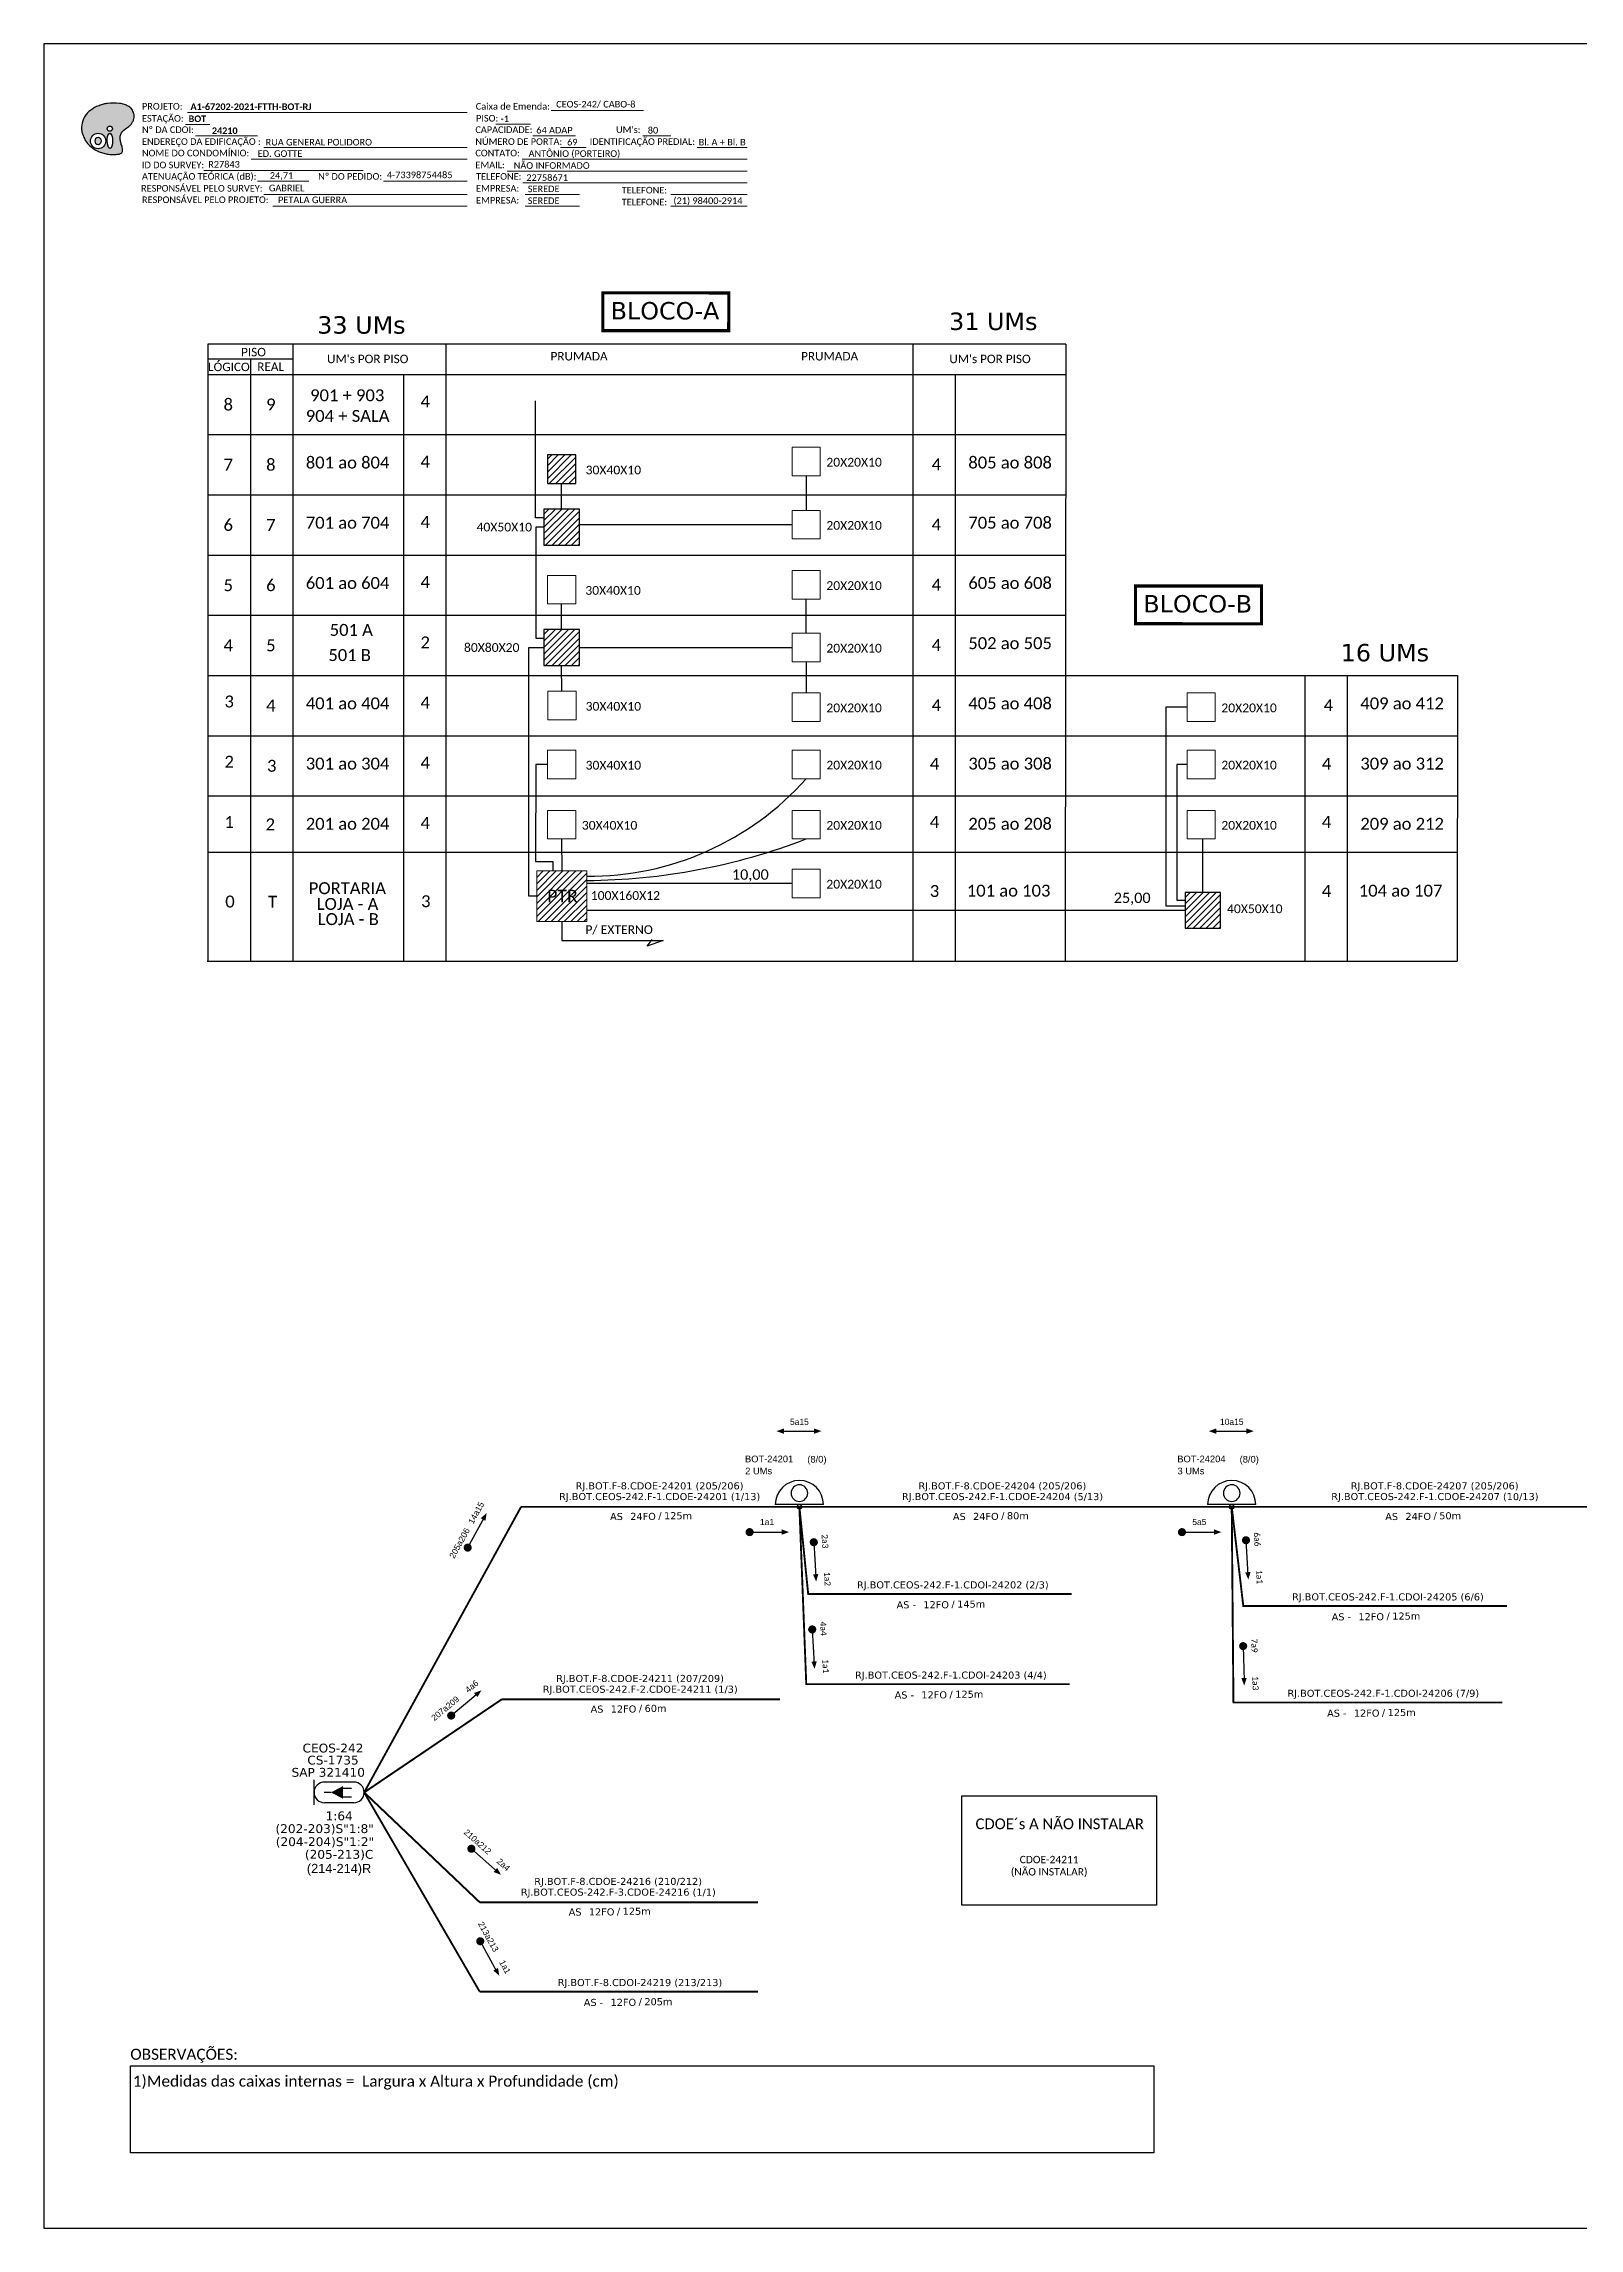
# Model space of a CAD drawing. Extents: x -4 to 837, y 1 to 595.
# Drawn here: x -4 to 414, y 1 to 595 of the extents above; entities that cross this region are included whole.
import ezdxf
from ezdxf.enums import TextEntityAlignment as Align

# ---------------------------------------------------------------- set-up
doc = ezdxf.new("R2010")
doc.units = 0
for name, color, linetype, lineweight in [("20.0-LEGENDA DOS CDO'S", 1, 'Continuous', 0), ('20.2-CDO_POSTE', 1, 'Continuous', 5), ('40.1-ETIQUETAS', 1, 'Continuous', 20)]:
    doc.layers.add(name, color=color, linetype=linetype, lineweight=lineweight)
for name, color, linetype in [('20.4-CEOS', 1, 'Continuous'), ('CAP a instalar', 1, 'Continuous'), ('label_cabos', 7, 'Continuous'), ('PROJETO_FTTH', 1, 'Continuous'), ('SETA', 7, 'Continuous'), ('UNIFILAR', 7, 'Continuous')]:
    doc.layers.add(name, color=color, linetype=linetype)
doc.styles.add('ARIAL', font='arial.ttf')
doc.styles.add('MtXpl_Calibri', font='calibri.ttf')
doc.styles.add('siredit', font='verdana.ttf')
doc.styles.add('WMF-Calibri0', font='calibri.ttf')
doc.styles.add('WMF-Calibri1', font='calibrib.ttf')
doc.linetypes.add('FENCELINE1', pattern='A,0.25,-0.1,[133,ltypeshp.shx,S=0.1,R=0,X=-0.1,Y=0],-0.1,1', length=1.45)

# ---------------------------------------------------------------- blocks, each defined once
blk = doc.blocks.new('OI')
h = blk.add_hatch(color=40)
edge = h.paths.add_edge_path()
edge.add_spline(control_points=[(4.35, -0.67), (3.92, -0.99), (3.26, -1.5), (2.81, -2.59), (2.9, -3.5), (3.06, -4.27), (3.31, -4.85), (3.37, -5.39), (3.4, -5.88), (3.2, -6.4), (2.54, -6.61), (1.65, -6.63), (0.55, -6.67), (-0.56, -6.42), (-1.61, -6.14), (-2.77, -5.61), (-3.92, -4.77), (-4.89, -3.7), (-5.34, -2.65), (-5.6, -1.94), (-5.85, -0.96), (-5.71, 0.47), (-5.1, 2.02), (-4.14, 3.02), (-3.3, 3.61), (-2.37, 4.16), (-1.36, 4.44), (-0.56, 4.7), (0.79, 4.85), (2.24, 4.97), (3.79, 4.57), (4.67, 4.21), (5.44, 3.65), (5.76, 2.99), (6.03, 2.21), (6.01, 1.46), (5.72, 0.64), (5.31, 0.08), (4.88, -0.38), (4.51, -0.55), (4.35, -0.67)], knot_values=[0, 0, 0, 0, 1.60434, 2.417191, 3.427595, 4.282808, 4.776746, 5.304182, 5.888771, 6.258406, 6.858137, 7.79129, 8.986195, 10.124242, 11.187857, 12.242908, 13.953784, 15.414161, 16.515391, 17.349188, 17.675853, 19.552021, 21.515531, 22.568638, 23.63245, 24.621084, 25.782718, 26.745347, 27.142653, 29.870543, 31.004649, 31.921532, 32.709589, 33.801391, 34.042471, 35.192333, 35.971461, 36.628871, 37.254359, 37.836911, 37.836911, 37.836911, 37.836911], degree=3, periodic=0)
h.paths.add_polyline_path([(1.13, -0.87, -1), (-0.04, -0.87, -1)], flags=16)
edge = h.paths.add_edge_path(flags=16)
edge.add_ellipse((0.56, -3.59), major_axis=(-0.02, 1.71), ratio=0.361305, start_angle=0, end_angle=360)
h.paths.add_polyline_path([(-0.36, -3.62, -1), (-3.8, -3.62, -1)], flags=16)
edge = h.paths.add_edge_path(flags=0)
edge.add_ellipse((-2.08, -3.62), major_axis=(0, 0.885), ratio=0.758294, start_angle=0, end_angle=360)
at = {"color": 40}
for centre, radius in [((-2.08, -3.62), 1.72), ((0.54, -0.87), 0.587)]:
    blk.add_circle(centre, radius, dxfattribs=at)
blk.add_ellipse((-2.08, -3.62), major_axis=(0, 0.885), ratio=0.758294, start_param=-3.141592653589792, end_param=3.141592653589792, dxfattribs=at)
blk.add_ellipse((0.56, -3.59), major_axis=(-0.02, 1.71), ratio=0.361305, dxfattribs=at)
at = {"color": 40, "start_tangent": (-0.800898, -0.598801), "end_tangent": (-0.800898, -0.598801)}
blk.add_spline([(4.35, -0.67), (3.2, -1.78), (2.9, -2.54), (2.92, -3.55), (3.12, -4.38), (3.28, -4.85), (3.37, -5.37), (3.35, -5.95), (3.2, -6.29), (2.66, -6.55), (1.73, -6.63), (0.54, -6.62), (-0.58, -6.41), (-1.6, -6.11), (-2.56, -5.67), (-3.95, -4.67), (-4.89, -3.56), (-5.37, -2.56), (-5.64, -1.78), (-5.72, -1.46), (-5.63, 0.42), (-4.84, 2.22), (-4.13, 2.99), (-3.27, 3.62), (-2.4, 4.09), (-1.3, 4.47), (-0.37, 4.72), (0.02, 4.77), (2.75, 4.8), (3.85, 4.53), (4.69, 4.16), (5.31, 3.68), (5.85, 2.73), (5.93, 2.5), (5.94, 1.35), (5.67, 0.62), (5.29, 0.08), (4.84, -0.36), (4.35, -0.67)], degree=3, dxfattribs=at)
blk = doc.blocks.new('ETIQUETA_RS5F')
at = {"layer": '40.1-ETIQUETAS', "color": 0, "style": 'siredit'}
blk.add_text('/', height=1.5, dxfattribs=at).set_placement((1.58, -1.95), align=Align.MIDDLE_RIGHT)
for tag, p in [('ETIQUETA_R_PRIMARIA', (1.21, 4.1)), ('ETIQUETA_R_SECUNDARIA', (1.21, 2.1)), ('F_ATIVAS/F_MORTAS', (1.14, -4.24))]:
    blk.add_attdef(tag, text='', height=1.5, dxfattribs=at).set_placement(p, align=Align.MIDDLE_CENTER)
for tag, p in [('TIPO_CABO', (-6.58, -2.12)), ('CAP_CABO', (0.4, -2.09))]:
    blk.add_attdef(tag, text='', height=1.5, dxfattribs=at).set_placement(p, align=Align.MIDDLE_RIGHT)
blk.add_attdef('METROS', text='', height=1.5, dxfattribs=at).set_placement((2.14, -1.95), align=Align.MIDDLE_LEFT)
for tag, p in [('FUSÃO_1', (0.85, -8.39)), ('FUSÃO_2', (0.85, -10.6)), ('FUSÃO_3', (0.85, -12.93)), ('FUSÃO_4', (0.85, -15.14)), ('FUSÃO_5', (0.85, -17.16))]:
    blk.add_attdef(tag, text='', height=1.5, dxfattribs=at).set_placement(p, align=Align.CENTER)
blk = doc.blocks.new('CDOE-TEXTO PADRÃO')
at = {"layer": "20.0-LEGENDA DOS CDO'S", "color": 0, "style": 'ARIAL'}
for tag, p in [('CDO_N', (0.49, 7.39)), ('CORDOALHA', (0.5, 4.33)), ('SAP', (0.51, 1.67)), ('SPLITER_1', (0.59, -0.91)), ('SPLITER_2', (0.6, -3.55)), ('(XX-XX_F)S', (0.54, -8.29)), ('(XX-XX_L)S', (0.55, -10.83)), ('UMS', (0.55, -13.15))]:
    blk.add_attdef(tag, p, '', height=1.7, rotation=0.118, dxfattribs=at)
blk.add_attdef('FIBRAS_UTILIZADAS', text='', height=1.7, rotation=0.118, dxfattribs=at).set_placement((19.77, 7.43), align=Align.CENTER)
blk = doc.blocks.new('SAN')
at = {"layer": 'SETA'}
blk.add_lwpolyline([(-2.58, 0), (6.02, 0)], dxfattribs=at)
for points in [[(-2.1, -0.66), (-3.93, 0), (-2.1, 0.67)], [(5.33, 0.68), (7.16, 0.01), (5.33, -0.65)]]:
    blk.add_solid(points, dxfattribs=at)

msp = doc.modelspace()

# ---------------------------------------------------------------- hatches: boundary and pattern name
h = msp.add_hatch()
h.set_pattern_fill('ANSI31', color=1, scale=10, style=0)
h.set_pattern_definition([(45, (-484.3847, 85.7202), (-0.8838835, 0.8838835), [])])
h.paths.add_polyline_path([(133.14, 475.67), (140.81, 475.67), (140.81, 483.44), (133.14, 483.44)])
h.paths.add_polyline_path([(133.73, 481.69), (139.32, 478.45)], flags=16)
h = msp.add_hatch()
h.set_pattern_fill('ANSI31', color=1, scale=10, style=0)
h.set_pattern_definition([(45, (-483.4008, 70.9882), (-0.8838835, 0.8838835), [])])
h.paths.add_polyline_path([(132.16, 458.95), (141.79, 458.95), (141.79, 468.71), (132.16, 468.71)])
h.paths.add_polyline_path([(134.71, 460.27), (140.3, 460.37)], flags=16)
h = msp.add_hatch()
h.set_pattern_fill('ANSI31', color=1, scale=10, style=0)
h.set_pattern_definition([(45, (-483.4008, 38.2444), (-0.8838835, 0.8838835), [])])
h.paths.add_polyline_path([(132.16, 426.2), (141.79, 426.2), (141.79, 435.97), (132.16, 435.97)])
h.paths.add_polyline_path([(134.71, 427.53), (140.3, 427.63)], flags=16)
h = msp.add_hatch()
h.set_pattern_fill('ANSI31', color=1, scale=10, style=0)
h.set_pattern_definition([(45, (-481.4108, -27.4061), (-0.8838835, 0.8838835), [])])
h.paths.add_polyline_path([(130.21, 356.56), (143.78, 356.56), (143.78, 370.32), (130.21, 370.32)])
h.paths.add_polyline_path([(132.21, 360.91), (142.29, 360.91), (142.29, 366.06), (132.21, 366.06)], flags=24)
h = msp.add_hatch()
h.set_pattern_fill('ANSI31', color=1, scale=10, style=0)
h.set_pattern_definition([(45, (-309.0987, -33.2179), (-0.8838835, 0.8838835), [])])
h.paths.add_polyline_path([(306.46, 354.74), (316.09, 354.74), (316.09, 364.5), (306.46, 364.5)])
h.paths.add_polyline_path([(309.02, 356.07), (314.61, 356.17)], flags=16)

# ---------------------------------------------------------------- linework, layer by layer
for p, q in [((837.17, 595.26), (-3.83, 595.26)), ((-3.83, 595.26), (-3.83, 1.26)), ((-3.83, 1.26), (837.17, 1.26))]:
    msp.add_line(p, q)
at = {"color": 3}
for p, q in [((136.97, 468.71), (136.97, 475.67)), ((136.97, 435.97), (136.97, 442.93))]:
    msp.add_line(p, q, dxfattribs=at)
at = {"color": 7}
for p, q in [((208.15, 198.05), (195.06, 198.05)), ((325.68, 198.05), (312.59, 198.05))]:
    msp.add_line(p, q, dxfattribs=at)
at = {"color": 7, "lineweight": 0}
for points in [[(35.28, 576.58), (111.25, 576.58)], [(134.09, 577.07), (159.22, 577.07)], [(34.76, 573.3), (41.31, 573.3)], [(119.05, 573.34), (128.53, 573.34)], [(37.42, 570.23), (54.25, 570.23)], [(55.99, 566.99), (111.25, 566.99)], [(129.1, 570.23), (140.71, 570.23)], [(136.68, 566.99), (143.62, 566.99)], [(159.04, 570.23), (166.7, 570.23)], [(173.85, 566.99), (187.41, 566.99)], [(39.74, 560.82), (83.02, 560.82)], [(52.58, 563.88), (111.25, 563.88)], [(122.17, 560.64), (187.44, 560.64)], [(126.21, 563.88), (187.44, 563.88)], [(54.28, 557.85), (68.22, 557.85)], [(55.99, 554.29), (111.25, 554.29)], [(88.51, 557.85), (111.27, 557.85)], [(126.46, 557.41), (187.44, 557.41)], [(127.07, 554.29), (141.86, 554.29)], [(166.67, 554.29), (187.44, 554.29)], [(58.48, 551.06), (111.25, 551.06)], [(127.07, 551.06), (141.86, 551.06)], [(166.67, 551.06), (187.44, 551.06)]]:
    msp.add_lwpolyline(points, dxfattribs=at)
at = {"color": 0}
for points in [[(274.08, 513.56), (40.8, 513.56)], [(63.95, 509.44), (40.8, 509.44)]]:
    msp.add_lwpolyline(points, dxfattribs=at)
for points in [[(40.8, 513.56), (40.8, 345.8)], [(63.95, 345.8), (63.95, 513.56)], [(105.54, 345.8), (105.54, 513.56)], [(232.49, 513.56), (232.49, 345.8)], [(274.08, 513.56), (273.88, 345.8)], [(40.8, 505.33), (274.08, 505.33)], [(52.38, 509.44), (52.38, 345.8)], [(93.97, 505.33), (93.97, 345.8)], [(244.06, 345.8), (244.06, 505.33)], [(40.8, 488.96), (274.08, 488.96)], [(40.8, 472.59), (274.08, 472.59)], [(40.8, 456.22), (274.08, 456.22)], [(40.8, 439.85), (274.08, 439.85)], [(40.8, 423.47), (380.54, 423.47)], [(339.05, 423.47), (339.05, 345.8)], [(350.63, 345.8), (350.63, 423.47)], [(380.54, 423.47), (380.45, 345.8)], [(40.8, 407.1), (380.52, 407.1)], [(40.8, 390.73), (380.5, 390.73)], [(40.8, 375.47), (380.48, 375.47)], [(40.61, 345.8), (380.45, 345.8)]]:
    msp.add_lwpolyline(points)
at = {"color": 3}
for points in [[(132.16, 466.3), (129.86, 466.3), (129.86, 498.11)], [(203.46, 477.77), (203.46, 468.36)], [(132.16, 463.83), (130, 463.83), (130, 433.64), (132.16, 433.64)], [(199.63, 464.47), (141.79, 464.47)], [(203.46, 434.97), (203.46, 444.22)], [(130.21, 363.44), (128.05, 363.44), (128.05, 431.08), (132.16, 431.08)], [(141.79, 431.08), (199.63, 431.08)], [(137.06, 419.2), (136.97, 426.2)], [(203.46, 427.2), (203.46, 418.74)], [(307, 414.85), (301.25, 414.85), (301.25, 360.84), (306.46, 360.84)], [(133.14, 399.29), (130, 399.29), (129.91, 372.88), (134.58, 372.87), (134.6, 370.27)], [(307, 399.29), (304.19, 399.29), (304.19, 362.42), (306.46, 362.42)], [(136.97, 379.03), (136.99, 370.32)], [(311.28, 364.5), (311.28, 379.03)], [(199.63, 366.91), (143.78, 366.91)], [(143.78, 359.62), (306.46, 359.62)]]:
    msp.add_lwpolyline(points, dxfattribs=at)
at = {"color": 1}
for points in [[(140.81, 483.44), (133.14, 483.44), (133.14, 475.67), (140.81, 475.67)], [(141.79, 468.71), (132.16, 468.71), (132.16, 458.95), (141.79, 458.95)], [(141.79, 435.97), (132.16, 435.97), (132.16, 426.2), (141.79, 426.2)], [(316.09, 364.5), (306.46, 364.5), (306.46, 354.74), (316.09, 354.74)]]:
    msp.add_lwpolyline(points, close=True, dxfattribs=at)
at = {"lineweight": 0}
for points in [[(207.29, 485.54), (199.63, 485.54), (199.63, 477.77), (207.29, 477.77)], [(207.29, 468.36), (199.63, 468.36), (199.63, 460.59), (207.29, 460.59)], [(207.29, 451.98), (199.63, 451.98), (199.63, 444.22), (207.29, 444.22)], [(140.81, 450.7), (133.14, 450.7), (133.14, 442.93), (140.81, 442.93)], [(207.29, 434.97), (199.63, 434.97), (199.63, 427.2), (207.29, 427.2)], [(140.89, 419.2), (133.23, 419.2), (133.23, 411.43), (140.89, 411.43)], [(207.29, 418.74), (199.63, 418.74), (199.63, 410.97), (207.29, 410.97)], [(314.67, 418.74), (307, 418.74), (307, 410.97), (314.67, 410.97)], [(140.81, 403.18), (133.14, 403.18), (133.14, 395.41), (140.81, 395.41)], [(207.29, 403.18), (199.63, 403.18), (199.63, 395.41), (207.29, 395.41)], [(314.67, 403.18), (307, 403.18), (307, 395.41), (314.67, 395.41)], [(140.81, 386.8), (133.14, 386.8), (133.14, 379.03), (140.81, 379.03)], [(207.29, 386.8), (199.63, 386.8), (199.63, 379.03), (207.29, 379.03)], [(314.67, 386.8), (307, 386.8), (307, 379.03), (314.67, 379.03)], [(207.29, 370.79), (199.63, 370.79), (199.63, 363.02), (207.29, 363.02)]]:
    msp.add_lwpolyline(points, close=True, dxfattribs=at)
at = {"color": 3}
for points in [[(143.78, 368.89, 0.215987), (203.46, 395.41, -2.450769)], [(143.78, 367.75, 0.090669), (203.46, 379.03, -2.450769)]]:
    msp.add_lwpolyline(points, format="xyb", dxfattribs=at)
at = {"color": 1, "lineweight": 0}
msp.add_lwpolyline([(130.21, 370.32), (143.78, 370.32), (143.78, 356.56), (130.21, 356.56)], close=True, dxfattribs=at)
at = {"color": 1}
for points in [[(136.99, 356.56), (136.99, 351.45), (164.62, 351.45)], [(160.21, 349.86), (161.62, 351.69)], [(164.62, 351.45), (160.21, 349.86)]]:
    msp.add_lwpolyline(points, dxfattribs=at)
at = {"color": 7, "const_width": 1.1}
for points in [[(187.53, 190.55, 1), (188.63, 190.55, 1)], [(305.06, 190.55, 1), (306.16, 190.55, 1)], [(205.5, 188.36, 1), (205.56, 187.26, 1)], [(322.99, 188.89, 1), (323.05, 187.79, 1)]]:
    msp.add_lwpolyline(points, format="xyb", close=True, dxfattribs=at)
at = {"const_width": 1.1}
for points in [[(111.17, 185.86, 1), (111.7, 186.83, 1)], [(205.06, 164.63, 1), (205.12, 163.53, 1)], [(322.24, 160.1, 1), (322.27, 159.01, 1)], [(106.52, 140.33, 1), (107.37, 141.03, 1)], [(112.04, 104.82, 1), (112.86, 104.09, 1)], [(114.58, 79.8, 1), (115.11, 78.84, 1)]]:
    msp.add_lwpolyline(points, format="xyb", close=True, dxfattribs=at)
at = {"color": 0}
msp.add_lwpolyline([(19.73, 45.46), (297.98, 45.46), (297.98, 21.75), (19.73, 21.75)], close=True, dxfattribs=at)
at = {"color": 7}
for centre, major_axis, start_param, end_param in [((201.61, 198.05), (-4.63, 4.63), 3.926991, 7.068583), ((201.61, 201.16), (1.6, 1.6), 5.497787, 11.780972), ((319.14, 198.05), (-4.63, 4.63), 3.926991, 7.068583), ((319.14, 201.16), (1.6, 1.6), 5.497787, 11.780972), ((201.61, 197.44), (-0.428, 0.428), 3.926991, 10.210176), ((319.14, 197.44), (-0.428, 0.428), 3.926991, 10.210176)]:
    msp.add_ellipse(centre, major_axis=major_axis, ratio=1, start_param=start_param, end_param=end_param, dxfattribs=at)
at = {"layer": '20.4-CEOS', "color": 7}
for p, q in [((72.51, 122.62), (80.46, 122.62)), ((80.46, 116.95), (72.51, 116.95))]:
    msp.add_line(p, q, dxfattribs=at)
for points in [[(69.68, 116.37), (69.68, 123.2)], [(74.29, 119.78), (72.38, 119.78)], [(77.43, 120.91), (79.84, 120.91)], [(77.43, 118.55), (79.84, 118.55)]]:
    msp.add_lwpolyline(points, dxfattribs=at)
msp.add_lwpolyline([(74.29, 119.78, 0, 3.5, 0), (77.57, 119.78, 3.5, 3.5, 0)], format="xyseb", dxfattribs=at)
for centre, start, end in [((72.51, 119.78), 90, 270), ((80.46, 119.78), 270, 90)]:
    msp.add_arc(centre, 2.83, start, end, dxfattribs=at)
at = {"layer": 'CAP a instalar', "color": 7, "linetype": 'Continuous', "ltscale": 5, "const_width": 0.876}
for points in [[(148.17, 527.51), (182.42, 527.5), (182.41, 517.21), (148.16, 517.23)], [(292.99, 447.83), (327.24, 447.81), (327.23, 437.52), (292.99, 437.54)]]:
    msp.add_lwpolyline(points, close=True, dxfattribs=at)
at = {"layer": 'CAP a instalar', "color": 7, "linetype": 'FENCELINE1', "ltscale": 7, "const_width": 0.513}
for points in [[(125.96, 197.44), (83.29, 119.78)], [(201.61, 197.44), (125.96, 197.44)], [(319.14, 197.44), (201.61, 197.44)], [(436.67, 197.44), (319.14, 197.44)], [(120.67, 145.07), (83.29, 119.78)], [(196.32, 145.07), (120.67, 145.07)], [(114.7, 89.9), (83.29, 119.78)], [(190.35, 89.9), (114.7, 89.9)]]:
    msp.add_lwpolyline(points, dxfattribs=at)
at = {"layer": 'CAP a instalar', "color": 8, "linetype": 'FENCELINE1', "ltscale": 7, "const_width": 0.513}
for points in [[(275.66, 173.72), (204, 173.72), (201.61, 197.44)], [(275.13, 149.2), (203.48, 149.2), (201.61, 197.44)], [(393.94, 170.45), (322.29, 170.45), (319.14, 197.44)], [(392.7, 144.24), (319.61, 144.24), (319.14, 197.44)], [(114.7, 65.6), (83.29, 119.78)], [(190.35, 65.6), (114.7, 65.6)]]:
    msp.add_lwpolyline(points, dxfattribs=at)
at = {"layer": 'PROJETO_FTTH', "color": 2, "ltscale": 2}
msp.add_lwpolyline([(245.78, 118.81), (298.68, 118.81), (298.68, 89.14), (245.78, 89.14)], close=True, dxfattribs=at)
at = {"layer": 'SETA'}
for points in [[(111.44, 186.35), (115.99, 194.63)], [(205.53, 187.81), (206.08, 178.37)], [(323.02, 188.34), (323.56, 178.9)], [(205.09, 164.08), (205.64, 154.64)], [(322.26, 159.55), (322.49, 150.1)], [(106.95, 140.68), (114.22, 146.73)], [(112.45, 104.46), (119.53, 98.19)], [(114.84, 79.32), (119.4, 71.03)]]:
    msp.add_lwpolyline(points, dxfattribs=at)
at = {"layer": 'SETA', "color": 7}
for points in [[(188.08, 190.55), (197.54, 190.55)], [(305.61, 190.55), (315.07, 190.55)]]:
    msp.add_lwpolyline(points, dxfattribs=at)
at = {"layer": 'SETA'}
for points in [[(114.97, 194.33), (116.59, 195.74), (116.26, 193.62)], [(206.78, 179.17), (206.16, 177.11), (205.31, 179.08)], [(324.27, 179.7), (323.65, 177.65), (322.8, 179.61)], [(206.34, 155.44), (205.73, 153.38), (204.88, 155.35)], [(323.22, 150.88), (322.54, 148.85), (321.76, 150.84)], [(113.16, 146.82), (115.17, 147.54), (114.09, 145.69)], [(119.46, 99.25), (120.48, 97.36), (118.48, 98.15)], [(119.69, 72.06), (120.02, 69.94), (118.4, 71.35)]]:
    msp.add_solid(points, dxfattribs=at)
at = {"layer": 'SETA', "color": 7}
for points in [[(196.78, 191.3), (198.8, 190.56), (196.78, 189.83)], [(314.31, 191.3), (316.33, 190.56), (314.31, 189.83)]]:
    msp.add_solid(points, dxfattribs=at)

# ---------------------------------------------------------------- block references
at = {"color": 7, "xscale": 1.213923925163967, "yscale": 1.213923925163967, "zscale": 1.213923925163967, "rotation": 0.1532896023949059}
msp.add_blockref('OI', (13.47, 573.2), dxfattribs=at)
at = {"layer": '20.2-CDO_POSTE', "color": 7}
ref = msp.add_blockref('CDOE-TEXTO PADRÃO', (194.61, 197.36), dxfattribs=dict(at, xscale=1.069200003147125, yscale=1.069200003147125, zscale=1.069200003147125))
ref.add_attrib('CDO_N', 'BOT-24201', (186.81, 209.53), dxfattribs={"layer": "20.0-LEGENDA DOS CDO'S", "color": 0, "height": 1.817, "rotation": 0.11799, "style": 'ARIAL'})
ref.add_attrib('CORDOALHA', '2 UMs', (186.88, 206.26), dxfattribs={"layer": "20.0-LEGENDA DOS CDO'S", "color": 0, "height": 1.817, "rotation": 0.11799, "style": 'ARIAL'})
ref.add_attrib('FIBRAS_UTILIZADAS', '       (8/0)', dxfattribs={"layer": "20.0-LEGENDA DOS CDO'S", "color": 0, "height": 1.8175, "rotation": 0.11799, "style": 'ARIAL'}).set_placement((203.91, 209.45), align=Align.CENTER)
ref = msp.add_blockref('CDOE-TEXTO PADRÃO', (312.14, 197.36), dxfattribs=dict(at, xscale=1.069200003147125, yscale=1.069200003147125, zscale=1.069200003147125))
ref.add_attrib('CDO_N', 'BOT-24204', (304.34, 209.53), dxfattribs={"layer": "20.0-LEGENDA DOS CDO'S", "color": 0, "height": 1.817, "rotation": 0.11799, "style": 'ARIAL'})
ref.add_attrib('CORDOALHA', '3 UMs', (304.41, 206.26), dxfattribs={"layer": "20.0-LEGENDA DOS CDO'S", "color": 0, "height": 1.817, "rotation": 0.11799, "style": 'ARIAL'})
ref.add_attrib('FIBRAS_UTILIZADAS', '       (8/0)', dxfattribs={"layer": "20.0-LEGENDA DOS CDO'S", "color": 0, "height": 1.8175, "rotation": 0.11799, "style": 'ARIAL'}).set_placement((321.44, 209.45), align=Align.CENTER)
at = {"layer": '40.1-ETIQUETAS', "color": 7}
ref = msp.add_blockref('ETIQUETA_RS5F', (162.11, 197.52), dxfattribs=dict(at, xscale=1.283039983498747, yscale=1.283039983498747, zscale=1.283039983498747))
ref.add_attrib('ETIQUETA_R_PRIMARIA', 'RJ.BOT.F-8.CDOE-24201 (205/206)', dxfattribs={"color": 0, "height": 1.9246, "style": 'siredit'}).set_placement((163.59, 203.13), align=Align.MIDDLE_CENTER)
ref.add_attrib('ETIQUETA_R_SECUNDARIA', 'RJ.BOT.CEOS-242.F-1.CDOE-24201 (1/13)', dxfattribs={"color": 0, "height": 1.9246, "style": 'siredit'}).set_placement((163.63, 200.22), align=Align.MIDDLE_CENTER)
ref.add_attrib('TIPO_CABO', 'AS', dxfattribs={"color": 0, "height": 1.925, "style": 'siredit'}).set_placement((153.63, 194.8), align=Align.MIDDLE_RIGHT)
ref.add_attrib('CAP_CABO', '24FO', dxfattribs={"color": 0, "height": 1.925, "style": 'siredit'}).set_placement((162.58, 194.83), align=Align.MIDDLE_RIGHT)
ref.add_attrib('METROS', '125m', dxfattribs={"color": 0, "height": 1.925, "style": 'siredit'}).set_placement((164.82, 195.01), align=Align.MIDDLE_LEFT)
ref = msp.add_blockref('ETIQUETA_RS5F', (255.32, 197.52), dxfattribs=dict(at, xscale=1.283039983498747, yscale=1.283039983498747, zscale=1.283039983498747))
ref.add_attrib('ETIQUETA_R_PRIMARIA', 'RJ.BOT.F-8.CDOE-24204 (205/206)', dxfattribs={"color": 0, "height": 1.9246, "style": 'siredit'}).set_placement((256.79, 203.13), align=Align.MIDDLE_CENTER)
ref.add_attrib('ETIQUETA_R_SECUNDARIA', 'RJ.BOT.CEOS-242.F-1.CDOE-24204 (5/13)', dxfattribs={"color": 0, "height": 1.9246, "style": 'siredit'}).set_placement((256.83, 200.22), align=Align.MIDDLE_CENTER)
ref.add_attrib('TIPO_CABO', 'AS', dxfattribs={"color": 0, "height": 1.925, "style": 'siredit'}).set_placement((246.83, 194.8), align=Align.MIDDLE_RIGHT)
ref.add_attrib('CAP_CABO', '24FO', dxfattribs={"color": 0, "height": 1.925, "style": 'siredit'}).set_placement((255.79, 194.83), align=Align.MIDDLE_RIGHT)
ref.add_attrib('METROS', '80m', dxfattribs={"color": 0, "height": 1.925, "style": 'siredit'}).set_placement((258.03, 195.01), align=Align.MIDDLE_LEFT)
ref = msp.add_blockref('ETIQUETA_RS5F', (372.85, 197.52), dxfattribs=dict(at, xscale=1.283039983498747, yscale=1.283039983498747, zscale=1.283039983498747))
ref.add_attrib('ETIQUETA_R_PRIMARIA', 'RJ.BOT.F-8.CDOE-24207 (205/206)', dxfattribs={"color": 0, "height": 1.9246, "style": 'siredit'}).set_placement((374.32, 203.13), align=Align.MIDDLE_CENTER)
ref.add_attrib('ETIQUETA_R_SECUNDARIA', 'RJ.BOT.CEOS-242.F-1.CDOE-24207 (10/13)', dxfattribs={"color": 0, "height": 1.9246, "style": 'siredit'}).set_placement((374.37, 200.22), align=Align.MIDDLE_CENTER)
ref.add_attrib('TIPO_CABO', 'AS', dxfattribs={"color": 0, "height": 1.925, "style": 'siredit'}).set_placement((364.36, 194.8), align=Align.MIDDLE_RIGHT)
ref.add_attrib('CAP_CABO', '24FO', dxfattribs={"color": 0, "height": 1.925, "style": 'siredit'}).set_placement((373.32, 194.83), align=Align.MIDDLE_RIGHT)
ref.add_attrib('METROS', '50m', dxfattribs={"color": 0, "height": 1.925, "style": 'siredit'}).set_placement((375.56, 195.01), align=Align.MIDDLE_LEFT)
at = {"layer": '40.1-ETIQUETAS', "color": 8}
ref = msp.add_blockref('ETIQUETA_RS5F', (241.8, 173.5), dxfattribs=dict(at, xscale=1.283039983498747, yscale=1.283039983498747, zscale=1.283039983498747))
ref.add_attrib('ETIQUETA_R_SECUNDARIA', 'RJ.BOT.CEOS-242.F-1.CDOI-24202 (2/3)', dxfattribs={"color": 0, "height": 1.9246, "style": 'siredit'}).set_placement((243.32, 176.2), align=Align.MIDDLE_CENTER)
ref.add_attrib('TIPO_CABO', 'AS -', dxfattribs={"color": 0, "height": 1.925, "style": 'siredit'}).set_placement((233.31, 170.79), align=Align.MIDDLE_RIGHT)
ref.add_attrib('CAP_CABO', '12FO', dxfattribs={"color": 0, "height": 1.925, "style": 'siredit'}).set_placement((242.27, 170.81), align=Align.MIDDLE_RIGHT)
ref.add_attrib('METROS', '145m', dxfattribs={"color": 0, "height": 1.925, "style": 'siredit'}).set_placement((244.51, 170.99), align=Align.MIDDLE_LEFT)
ref = msp.add_blockref('ETIQUETA_RS5F', (360.08, 170.24), dxfattribs=dict(at, xscale=1.283039983498747, yscale=1.283039983498747, zscale=1.283039983498747))
ref.add_attrib('ETIQUETA_R_SECUNDARIA', 'RJ.BOT.CEOS-242.F-1.CDOI-24205 (6/6)', dxfattribs={"color": 0, "height": 1.9246, "style": 'siredit'}).set_placement((361.6, 172.94), align=Align.MIDDLE_CENTER)
ref.add_attrib('TIPO_CABO', 'AS -', dxfattribs={"color": 0, "height": 1.925, "style": 'siredit'}).set_placement((351.59, 167.52), align=Align.MIDDLE_RIGHT)
ref.add_attrib('CAP_CABO', '12FO', dxfattribs={"color": 0, "height": 1.925, "style": 'siredit'}).set_placement((360.55, 167.55), align=Align.MIDDLE_RIGHT)
ref.add_attrib('METROS', '125m', dxfattribs={"color": 0, "height": 1.925, "style": 'siredit'}).set_placement((362.79, 167.73), align=Align.MIDDLE_LEFT)
at = {"layer": '40.1-ETIQUETAS', "color": 7}
ref = msp.add_blockref('ETIQUETA_RS5F', (156.82, 145.14), dxfattribs=dict(at, xscale=1.283039983498747, yscale=1.283039983498747, zscale=1.283039983498747))
ref.add_attrib('ETIQUETA_R_PRIMARIA', 'RJ.BOT.F-8.CDOE-24211 (207/209)', dxfattribs={"color": 0, "height": 1.9246, "style": 'siredit'}).set_placement((158.29, 150.76), align=Align.MIDDLE_CENTER)
ref.add_attrib('ETIQUETA_R_SECUNDARIA', 'RJ.BOT.CEOS-242.F-2.CDOE-24211 (1/3)', dxfattribs={"color": 0, "height": 1.9246, "style": 'siredit'}).set_placement((158.34, 147.84), align=Align.MIDDLE_CENTER)
ref.add_attrib('TIPO_CABO', 'AS', dxfattribs={"color": 0, "height": 1.925, "style": 'siredit'}).set_placement((148.33, 142.43), align=Align.MIDDLE_RIGHT)
ref.add_attrib('CAP_CABO', '12FO', dxfattribs={"color": 0, "height": 1.925, "style": 'siredit'}).set_placement((157.29, 142.46), align=Align.MIDDLE_RIGHT)
ref.add_attrib('METROS', '60m', dxfattribs={"color": 0, "height": 1.925, "style": 'siredit'}).set_placement((159.53, 142.63), align=Align.MIDDLE_LEFT)
at = {"layer": '40.1-ETIQUETAS', "color": 8}
ref = msp.add_blockref('ETIQUETA_RS5F', (241.27, 148.98), dxfattribs=dict(at, xscale=1.283039983498747, yscale=1.283039983498747, zscale=1.283039983498747))
ref.add_attrib('ETIQUETA_R_SECUNDARIA', 'RJ.BOT.CEOS-242.F-1.CDOI-24203 (4/4)', dxfattribs={"color": 0, "height": 1.9246, "style": 'siredit'}).set_placement((242.79, 151.68), align=Align.MIDDLE_CENTER)
ref.add_attrib('TIPO_CABO', 'AS -', dxfattribs={"color": 0, "height": 1.925, "style": 'siredit'}).set_placement((232.78, 146.27), align=Align.MIDDLE_RIGHT)
ref.add_attrib('CAP_CABO', '12FO', dxfattribs={"color": 0, "height": 1.925, "style": 'siredit'}).set_placement((241.74, 146.3), align=Align.MIDDLE_RIGHT)
ref.add_attrib('METROS', '125m', dxfattribs={"color": 0, "height": 1.925, "style": 'siredit'}).set_placement((243.98, 146.47), align=Align.MIDDLE_LEFT)
ref = msp.add_blockref('ETIQUETA_RS5F', (358.84, 144.03), dxfattribs=dict(at, xscale=1.283039983498747, yscale=1.283039983498747, zscale=1.283039983498747))
ref.add_attrib('ETIQUETA_R_SECUNDARIA', 'RJ.BOT.CEOS-242.F-1.CDOI-24206 (7/9)', dxfattribs={"color": 0, "height": 1.9246, "style": 'siredit'}).set_placement((360.35, 146.73), align=Align.MIDDLE_CENTER)
ref.add_attrib('TIPO_CABO', 'AS -', dxfattribs={"color": 0, "height": 1.925, "style": 'siredit'}).set_placement((350.35, 141.32), align=Align.MIDDLE_RIGHT)
ref.add_attrib('CAP_CABO', '12FO', dxfattribs={"color": 0, "height": 1.925, "style": 'siredit'}).set_placement((359.31, 141.34), align=Align.MIDDLE_RIGHT)
ref.add_attrib('METROS', '125m', dxfattribs={"color": 0, "height": 1.925, "style": 'siredit'}).set_placement((361.55, 141.52), align=Align.MIDDLE_LEFT)
at = {"layer": '40.1-ETIQUETAS', "color": 7}
ref = msp.add_blockref('ETIQUETA_RS5F', (150.86, 89.97), dxfattribs=dict(at, xscale=1.283039983498747, yscale=1.283039983498747, zscale=1.283039983498747))
ref.add_attrib('ETIQUETA_R_PRIMARIA', 'RJ.BOT.F-8.CDOE-24216 (210/212)', dxfattribs={"color": 0, "height": 1.9246, "style": 'siredit'}).set_placement((152.33, 95.59), align=Align.MIDDLE_CENTER)
ref.add_attrib('ETIQUETA_R_SECUNDARIA', 'RJ.BOT.CEOS-242.F-3.CDOE-24216 (1/1)', dxfattribs={"color": 0, "height": 1.9246, "style": 'siredit'}).set_placement((152.38, 92.67), align=Align.MIDDLE_CENTER)
ref.add_attrib('TIPO_CABO', 'AS', dxfattribs={"color": 0, "height": 1.925, "style": 'siredit'}).set_placement((142.37, 87.26), align=Align.MIDDLE_RIGHT)
ref.add_attrib('CAP_CABO', '12FO', dxfattribs={"color": 0, "height": 1.925, "style": 'siredit'}).set_placement((151.33, 87.29), align=Align.MIDDLE_RIGHT)
ref.add_attrib('METROS', '125m', dxfattribs={"color": 0, "height": 1.925, "style": 'siredit'}).set_placement((153.57, 87.47), align=Align.MIDDLE_LEFT)
at = {"layer": '40.1-ETIQUETAS', "color": 8}
ref = msp.add_blockref('ETIQUETA_RS5F', (156.76, 65.38), dxfattribs=dict(at, xscale=1.283039983498747, yscale=1.283039983498747, zscale=1.283039983498747))
ref.add_attrib('ETIQUETA_R_SECUNDARIA', 'RJ.BOT.F-8.CDOI-24219 (213/213)', dxfattribs={"color": 0, "height": 1.9246, "style": 'siredit'}).set_placement((158.27, 68.08), align=Align.MIDDLE_CENTER)
ref.add_attrib('TIPO_CABO', 'AS -', dxfattribs={"color": 0, "height": 1.925, "style": 'siredit'}).set_placement((148.27, 62.67), align=Align.MIDDLE_RIGHT)
ref.add_attrib('CAP_CABO', '12FO', dxfattribs={"color": 0, "height": 1.925, "style": 'siredit'}).set_placement((157.23, 62.7), align=Align.MIDDLE_RIGHT)
ref.add_attrib('METROS', '205m', dxfattribs={"color": 0, "height": 1.925, "style": 'siredit'}).set_placement((159.47, 62.88), align=Align.MIDDLE_LEFT)
at = {"layer": 'UNIFILAR', "color": 7, "lineweight": -3, "xscale": 1.1, "yscale": 1.1, "zscale": 1.1}
for p in [(199.72, 218), (317.26, 218)]:
    msp.add_blockref('SAN', p, dxfattribs=at)

# ---------------------------------------------------------------- texts
at = {"color": 7, "lineweight": 0, "style": 'WMF-Calibri0'}
for s, height, p in [('PROJETO:', 1.793, (22.88, 577.33)), ('ESTAÇÃO:', 1.793, (22.88, 574.05)), ('Caixa de Emenda:', 1.7927, (113.63, 577.33)), ('Nº DA CDOI:', 1.7927, (22.88, 570.98)), ('CAPACIDADE:', 1.7927, (113.52, 570.98)), ('PISO:', 1.793, (113.7, 574.09)), ("UM's:", 1.793, (151.77, 570.98)), ('ENDEREÇO DA EDIFICAÇÃO :', 1.7927, (22.88, 567.74)), ('NOME DO CONDOMÍNIO:', 1.7927, (22.88, 564.63)), ('CONTATO:', 1.793, (113.52, 564.63)), ('NÚMERO DE PORTA:', 1.7927, (113.52, 567.74)), ('IDENTIFICAÇÃO PREDIAL:', 1.7927, (144.61, 567.74)), ('ATENUAÇÃO TEÓRICA (dB):', 1.7927, (22.88, 558.28)), ('ID DO SURVEY:', 1.7927, (22.88, 561.39)), ('Nº DO PEDIDO:', 1.7927, (70.8, 558.28)), ('EMAIL:', 1.793, (113.52, 561.39)), ('TELEFONE:', 1.793, (113.71, 558.28)), ('RESPONSÁVEL PELO SURVEY:', 1.7927, (22.63, 555.04)), ('RESPONSÁVEL PELO PROJETO:', 1.7927, (22.88, 551.93)), ('EMPRESA:', 1.793, (113.71, 555.04)), ('EMPRESA:', 1.793, (113.71, 551.8)), ('TELEFONE:', 1.793, (153.31, 554.54)), ('TELEFONE:', 1.793, (153.31, 551.3))]:
    msp.add_text(s, height=height, dxfattribs=at).set_placement(p)
at = {"color": 7}
for s, height, style, p in [('A1-67202-2021-FTTH-BOT-RJ', 1.7927, 'WMF-Calibri1', (36.07, 577.23)), ('CEOS-242/ CABO-8', 1.7927, 'WMF-Calibri0', (135.49, 577.91)), ('BOT', 1.793, 'WMF-Calibri1', (35.56, 573.95)), ('-1', 1.793, 'WMF-Calibri0', (120.4, 573.94)), (' 64 ADAP', 1.793, 'WMF-Calibri0', (129.45, 570.85)), ('80', 1.793, 'WMF-Calibri0', (160.39, 570.83)), ('ED. GOTTE', 1.793, 'WMF-Calibri0', (54.36, 564.48)), ('RUA GENERAL POLIDORO', 1.7927, 'WMF-Calibri0', (56.5, 567.58)), ('ANTÔNIO (PORTEIRO)', 1.7927, 'WMF-Calibri0', (127.99, 564.48)), ('69', 1.793, 'WMF-Calibri0', (138.46, 567.59)), ('Bl. A + Bl. B', 1.7927, 'WMF-Calibri0', (174.22, 567.59)), ('R27843', 1.793, 'WMF-Calibri0', (40.9, 561.56)), ('24,71', 1.793, 'WMF-Calibri0', (57.65, 558.52)), ('4-73398754485', 1.7927, 'WMF-Calibri0', (89.45, 558.69)), ('NÃO INFORMADO', 1.7927, 'WMF-Calibri0', (123.95, 561.24)), ('22758671', 1.793, 'WMF-Calibri0', (127.37, 557.95)), ('GABRIEL', 1.793, 'WMF-Calibri0', (57.39, 555.13)), ('PETALA GUERRA', 1.7927, 'WMF-Calibri0', (59.88, 551.9)), ('SEREDE', 1.793, 'WMF-Calibri0', (127.77, 554.89)), ('SEREDE', 1.793, 'WMF-Calibri0', (127.77, 551.66)), ('(21) 98400-2914', 1.7927, 'WMF-Calibri0', (167.37, 551.66)), ('901 + 903', 3.24, 'WMF-Calibri0', (68.61, 498.04)), ('904 + SALA', 3.24, 'WMF-Calibri0', (67.42, 492.43)), ('801 ao 804', 3.24, 'WMF-Calibri0', (67.42, 479.76)), ('20X20X10', 2.373, 'WMF-Calibri0', (208.94, 480.28)), ('805 ao 808', 3.24, 'WMF-Calibri0', (247.53, 479.76)), ('30X40X10', 2.373, 'WMF-Calibri0', (143.49, 478.16)), ('701 ao 704', 3.24, 'WMF-Calibri0', (67.42, 463.39)), ('40X50X10', 2.373, 'WMF-Calibri0', (113.84, 462.64)), ('20X20X10', 2.373, 'WMF-Calibri0', (208.94, 463.1)), ('705 ao 708', 3.24, 'WMF-Calibri0', (247.53, 463.39)), ('601 ao 604', 3.24, 'WMF-Calibri0', (67.42, 447.01)), ('30X40X10', 2.373, 'WMF-Calibri0', (143.41, 445.42)), ('20X20X10', 2.373, 'WMF-Calibri0', (208.94, 446.73)), ('605 ao 608', 3.24, 'WMF-Calibri0', (247.53, 447.01)), ('501 A ', 3.24, 'WMF-Calibri0', (73.92, 434.25)), ('502 ao 505', 3.24, 'WMF-Calibri0', (247.53, 430.64)), ('501 B', 3.24, 'WMF-Calibri0', (73.56, 427.4)), ('80X80X20', 2.373, 'WMF-Calibri0', (110.42, 429.89)), ('20X20X10', 2.373, 'WMF-Calibri0', (208.94, 429.71)), ('401 ao 404', 3.24, 'WMF-Calibri0', (67.42, 414.27)), ('30X40X10', 2.373, 'WMF-Calibri0', (143.49, 413.91)), ('20X20X10', 2.373, 'WMF-Calibri0', (208.94, 413.48)), ('405 ao 408', 3.24, 'WMF-Calibri0', (247.53, 414.27)), ('20X20X10', 2.373, 'WMF-Calibri0', (316.32, 413.48)), ('409 ao 412', 3.24, 'WMF-Calibri0', (354.1, 414.27)), ('301 ao 304', 3.24, 'WMF-Calibri0', (67.42, 397.9)), ('30X40X10', 2.373, 'WMF-Calibri0', (143.49, 397.89)), ('20X20X10', 2.373, 'WMF-Calibri0', (208.94, 397.92)), ('305 ao 308', 3.24, 'WMF-Calibri0', (247.53, 397.9)), ('20X20X10', 2.373, 'WMF-Calibri0', (316.32, 397.92)), ('309 ao 312', 3.24, 'WMF-Calibri0', (354.1, 397.9)), ('201 ao 204', 3.24, 'WMF-Calibri0', (67.42, 381.53)), ('30X40X10', 2.373, 'WMF-Calibri0', (142.46, 381.55)), ('20X20X10', 2.373, 'WMF-Calibri0', (208.94, 381.55)), ('205 ao 208', 3.24, 'WMF-Calibri0', (247.53, 381.53)), ('20X20X10', 2.373, 'WMF-Calibri0', (316.32, 381.55)), ('209 ao 212', 3.24, 'WMF-Calibri0', (354.1, 381.53)), ('PORTARIA', 3.24, 'WMF-Calibri0', (68.22, 364.02)), ('LOJA - A', 3.24, 'WMF-Calibri0', (70.4, 359.74)), ('PTR', 3.433, 'WMF-Calibri0', (133.07, 361.78)), ('100X160X12', 2.373, 'WMF-Calibri0', (144.89, 362.46)), ('20X20X10', 2.373, 'WMF-Calibri0', (208.94, 365.54)), ('101 ao 103', 3.24, 'WMF-Calibri0', (247.13, 363.35)), ('104 ao 107', 3.24, 'WMF-Calibri0', (353.69, 363.35)), ('LOJA - B', 3.24, 'WMF-Calibri0', (70.68, 355.61)), ('40X50X10', 2.373, 'WMF-Calibri0', (317.87, 358.86)), ('P/ EXTERNO', 2.373, 'WMF-Calibri0', (143.42, 353.18))]:
    msp.add_text(s, height=height, dxfattribs=dict(at, style=style)).set_placement(p)
for s, height, style, p in [('24210', 1.793, 'WMF-Calibri1', (45.38, 570.69)), ('5a15', 1.65, 'ARIAL', (201.61, 219.71)), ('10a15', 1.65, 'ARIAL', (319.15, 219.71)), ('1a1', 1.65, 'ARIAL', (192.81, 192.47)), ('5a5', 1.65, 'ARIAL', (310.34, 192.47))]:
    msp.add_text(s, height=height, dxfattribs=dict(at, style=style)).set_placement(p, align=Align.CENTER)
at = {"color": 0, "style": 'WMF-Calibri0'}
for s, p in [('     PISO', (45.76, 510.25)), ('PRUMADA', (133.96, 509.13)), ('PRUMADA', (202.07, 509.13)), ('  LÓGICO', (39.22, 506.23)), ('    REAL', (50.98, 506.28)), ("UM's POR PISO", (73.19, 508.4)), ("UM's POR PISO", (242.37, 508.4))]:
    msp.add_text(s, height=2.3, dxfattribs=at).set_placement(p)
at = {"style": 'ARIAL'}
for s, rotation, p in [('14a15', 61.18528, (114.46, 195.39)), ('205a206', 61.18528, (109.93, 187.16)), ('4a6', 39.73877, (113.06, 147.99)), ('207a209', 39.73877, (105.85, 141.99)), ('210a212', 318.44618, (113.58, 105.74)), ('2a4', 318.44618, (120.61, 99.52)), ('213a213', 298.81472, (116.34, 80.15)), ('1a1', 298.81472, (120.86, 71.93))]:
    msp.add_text(s, height=1.65, rotation=rotation, dxfattribs=at).set_placement(p, align=Align.CENTER)
msp.add_text('(214-214)R', height=2.475, dxfattribs=at).set_placement((76.46, 97.87), align=Align.CENTER)
for s, style, p in [('OBSERVAÇÕES:', 'WMF-Calibri0', (19.71, 47.08)), ('1)Medidas das caixas internas =  Largura x Altura x Profundidade (cm)', 'MtXpl_Calibri', (20.4, 39.78))]:
    msp.add_text(s, height=3, dxfattribs=dict(style=style)).set_placement(p)
at = {"color": 7, "char_height": 1.65, "width": 27.8947, "attachment_point": 5, "rotation": 273.3058}
for s, insert in [('{\\fCalibri|b0|i0|c0|p34;\\C7;6a6}', (326.06, 188.58)), ('{\\fCalibri|b0|i0|c0|p34;\\C7;2a3}', (208.57, 188.05))]:
    msp.add_mtext(s, dxfattribs=dict(at, insert=insert))
at = {"char_height": 1.65, "width": 27.8947, "attachment_point": 5}
for s, insert, rotation in [('{\\fCalibri|b0|i0|c0|p34;\\C7;1a2}', (209.2, 177.82), 273.3058), ('{\\fCalibri|b0|i0|c0|p34;\\C7;1a1}', (326.68, 178.36), 273.3058), ('{\\fCalibri|b0|i0|c0|p34;\\C7;4a4}', (208.13, 164.32), 273.3058), ('{\\fCalibri|b0|i0|c0|p34;\\C7;7a9}', (325.3, 159.7), 271.44814), ('{\\fCalibri|b0|i0|c0|p34;\\C7;1a1}', (208.76, 154.1), 273.3058), ('{\\fCalibri|b0|i0|c0|p34;\\C7;1a3}', (325.6, 149.46), 271.44814)]:
    msp.add_mtext(s, dxfattribs=dict(at, insert=insert, rotation=rotation))
at = {"attachment_point": 5}
for s, insert, char_height, width in [('{\\fCalibri|b0|i0|c0|p34;\\C2;CDOE´s A NÃO INSTALAR}', (272.38, 111.22, -0.58), 2.9101, 68.3584), ('{\\fCalibri|b0|i0|c0|p34;\\C7;CDOE-24211\\P(NÃO INSTALAR)}', (269.51, 99.64, 0.45), 2, 21.8953)]:
    msp.add_mtext(s, dxfattribs=dict(at, insert=insert, char_height=char_height, width=width))
at = {"color": 7, "style": 'WMF-Calibri0'}
for tag, flags, p in [('8', 4, (46.34, 497.15)), ('4', 4, (99.89, 497.97)), ('9', 4, (57.92, 497.15)), ('7', 4, (46.34, 480.78)), ('8', 4, (57.92, 480.78)), ('4', 4, (99.89, 481.6)), ('4', 4, (238.86, 480.89)), ('6', 4, (46.34, 464.41)), ('7', 4, (57.92, 464.4)), ('4', 4, (99.89, 465.23)), ('4', 4, (238.86, 464.52)), ('5', 4, (46.34, 448.03)), ('6', 4, (57.92, 448.03)), ('4', 4, (99.89, 448.86)), ('4', 4, (238.86, 448.14)), ('2', 4, (99.89, 432.48)), ('4', 4, (46.34, 431.66)), ('5', 4, (57.92, 431.66)), ('4', 4, (238.86, 431.77)), ('3', 4, (46.59, 416.4)), ('4', 4, (57.92, 415.29)), ('4', 4, (99.89, 416.11)), ('4', 4, (238.86, 415.4)), ('4', 4, (345.43, 415.4)), ('2', 4, (46.59, 400.03)), ('3', 4, (58.16, 398.92)), ('4', 4, (99.89, 399.74)), ('4', 4, (238.34, 399.45)), ('4', 4, (344.91, 399.45)), ('1', 4, (46.59, 383.66)), ('2', 4, (57.78, 383)), ('4', 4, (99.89, 383.37)), ('4', 4, (238.34, 383.66)), ('4', 4, (344.91, 383.66)), ('0', 4, (46.81, 362.01)), ('T', 12, (58.39, 361.95)), ('3', 4, (100.05, 362.09)), ('3', 4, (238.34, 364.87)), ('4', 4, (344.91, 364.87))]:
    msp.add_attdef(tag, text='XX', height=3.24, dxfattribs=dict(at, flags=flags)).set_placement(p, align=Align.MIDDLE_CENTER)
at = {"color": 3, "style": 'WMF-Calibri0', "flags": 4}
for tag, p in [('10,00', (188.27, 369.35)), ('25,00', (292.08, 363.02))]:
    msp.add_attdef(tag, text='XX', height=2.824, dxfattribs=at).set_placement(p, align=Align.MIDDLE_CENTER)
at = {"layer": '20.4-CEOS', "color": 7, "style": 'siredit'}
for s, height, p in [('CEOS-242', 2.401, (74.81, 133.04)), ('SAP 321410', 2.401, (73.52, 126.44)), ('CS-1735', 2.401, (74.82, 129.77)), ('1:64', 2.401, (76.49, 114.6)), ('(202-203)S"1:8"', 2.4008, (72.55, 111.13)), ('(204-204)S"1:2"', 2.4008, (72.63, 107.58)), ('(205-213)C', 2.401, (76.49, 104.14))]:
    msp.add_text(s, height=height, dxfattribs=at).set_placement(p, align=Align.TOP_CENTER)
at = {"layer": 'label_cabos', "color": 7, "style": 'siredit'}
for s, p in [('BLOCO-A', (150.28, 520.3, 28)), ('33 UMs', (70.52, 516.43, 28)), ('31 UMs', (242.3, 517.42, 28)), ('BLOCO-B', (295.1, 440.61, 28)), ('16 UMs', (348.76, 427.33, 28))]:
    msp.add_text(s, height=4.727, rotation=359.96113, dxfattribs=at).set_placement(p)

doc.saveas('drawing.dxf')
